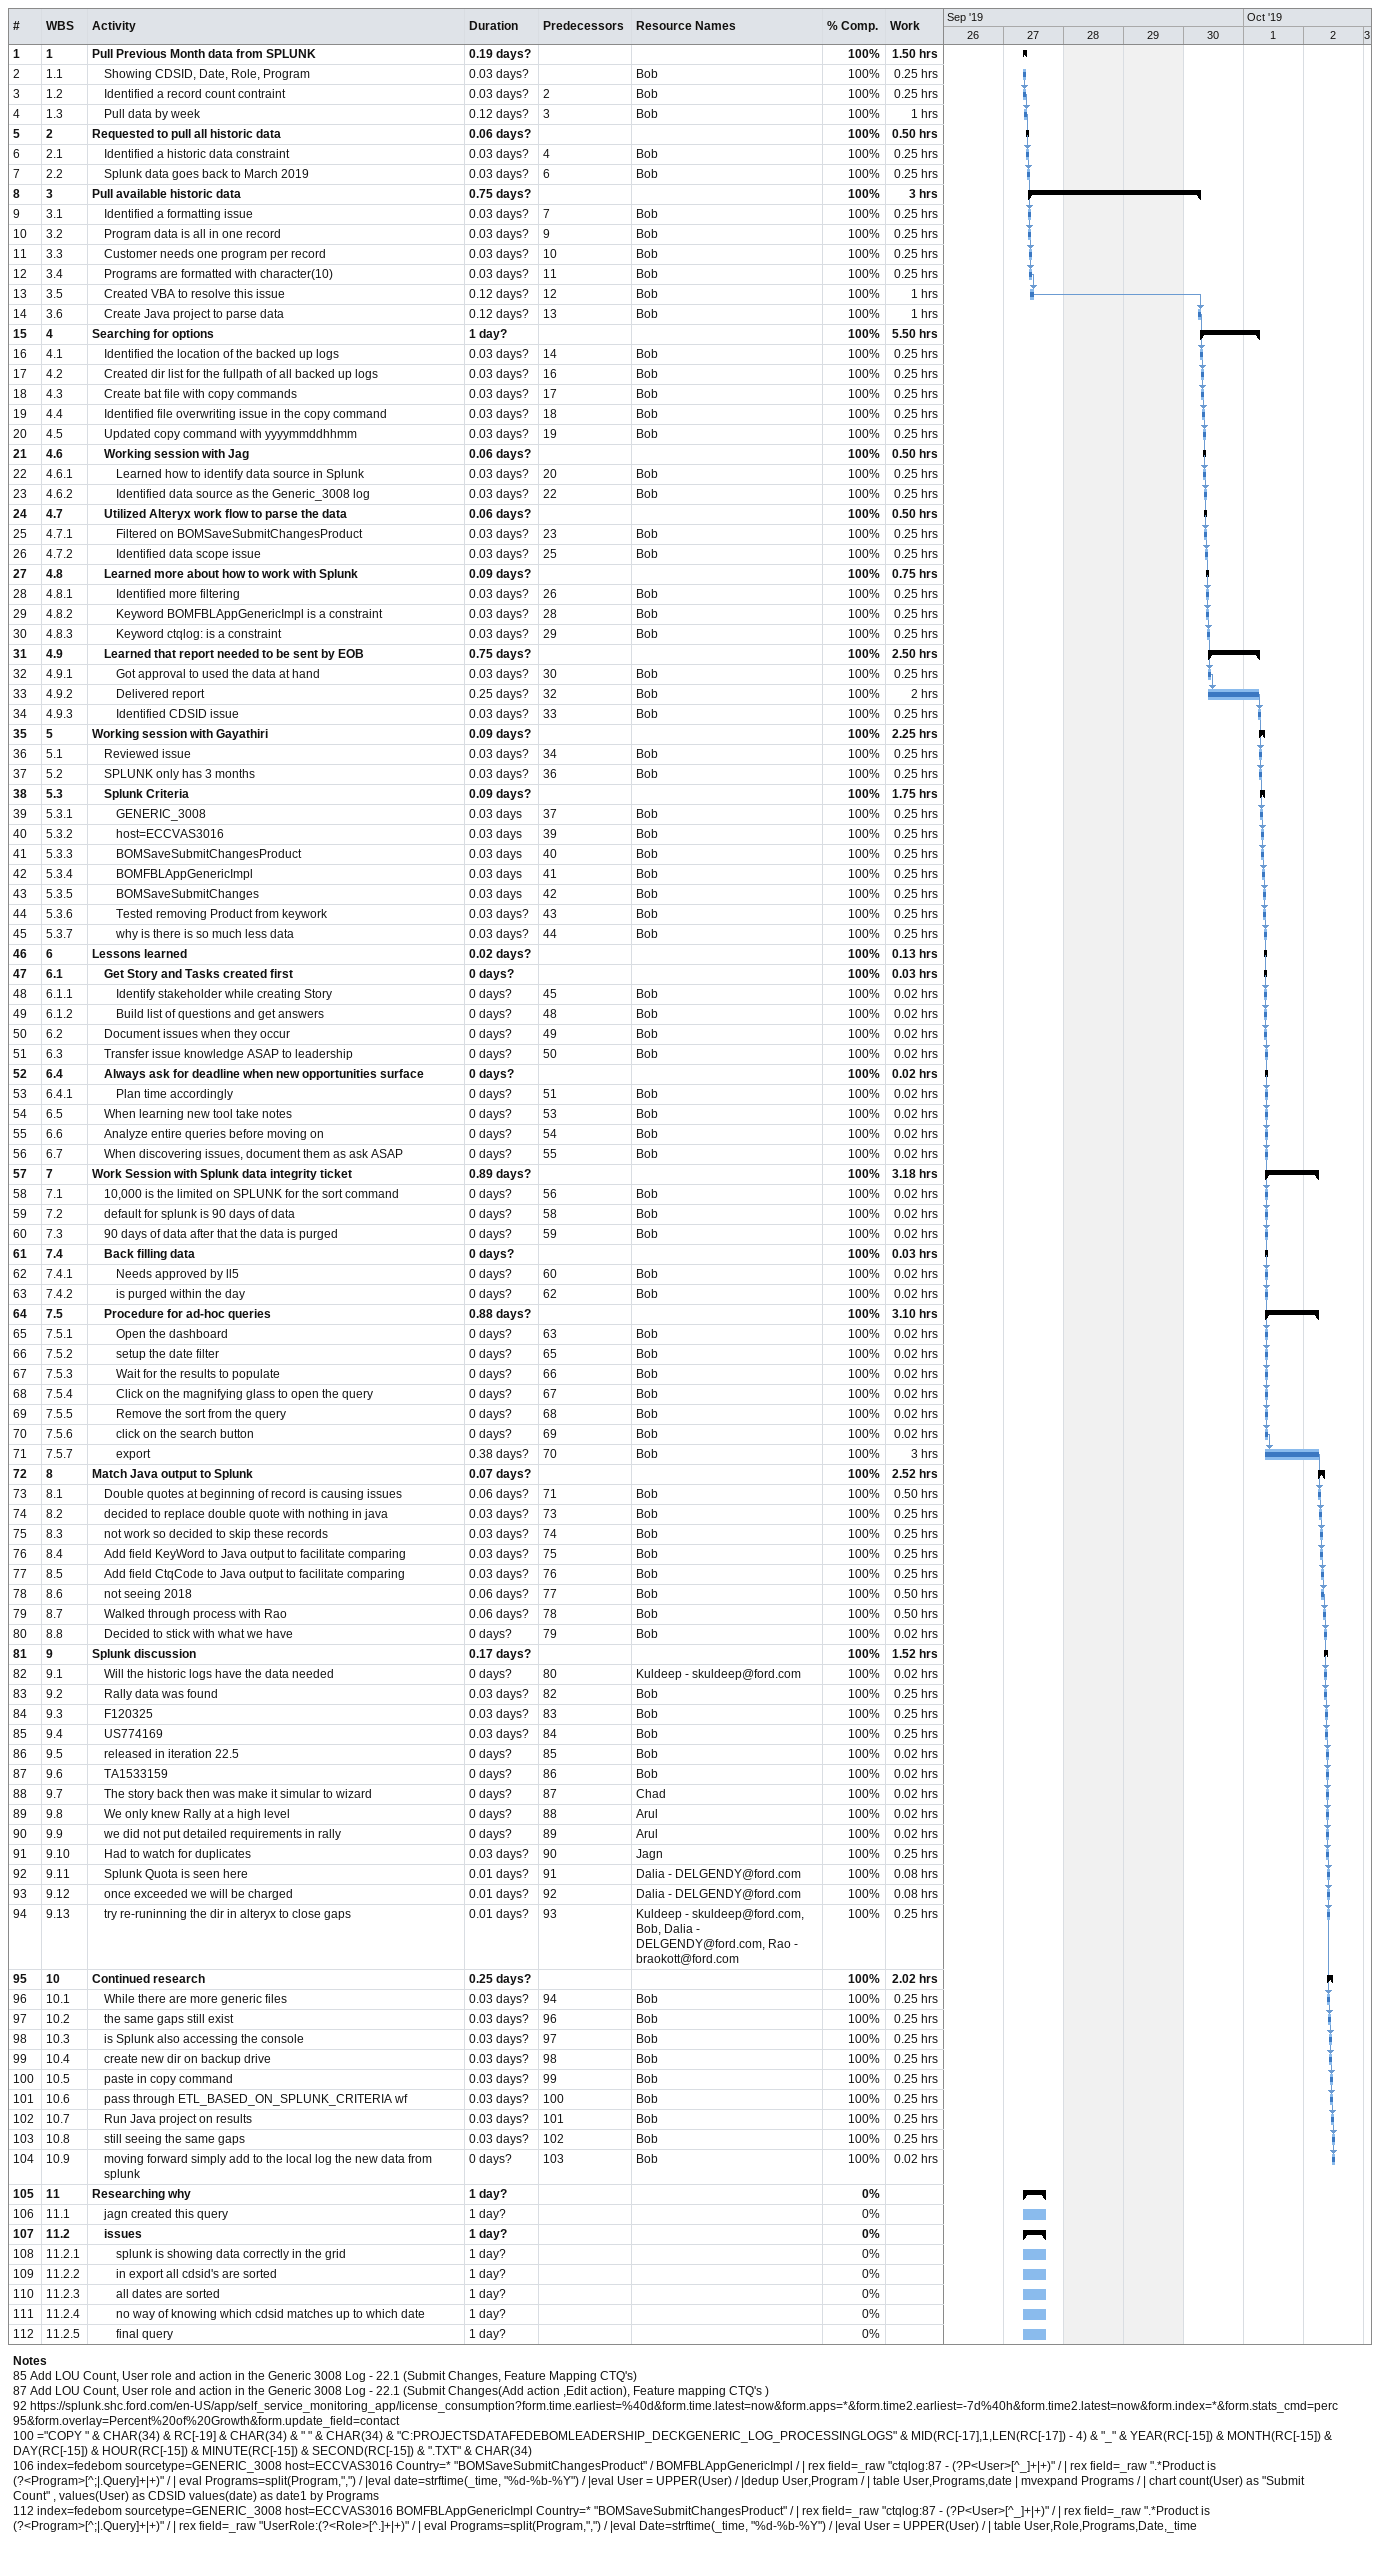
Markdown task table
| ID | WBS | Task | Duration | Start | Finish | Predecessors | Resources | % complete | Work (h) |
|---|---|---|---|---|---|---|---|---|---|
| 1 | 1 | **Pull Previous Month data from SPLUNK** | 0.19d? | 2019-09-27 | 2019-09-27 |  |  | 100 | 1.50 |
| 2 | 1.1 | Showing CDSID, Date, Role, Program | 0.03d? | 2019-09-27 | 2019-09-27 |  | Bob | 100 | 0.25 |
| 3 | 1.2 | Identified a record count contraint | 0.03d? | 2019-09-27 | 2019-09-27 | 2 | Bob | 100 | 0.25 |
| 4 | 1.3 | Pull data by week | 0.12d? | 2019-09-27 | 2019-09-27 | 3 | Bob | 100 | 1 |
| 5 | 2 | **Requested to pull all historic data** | 0.06d? | 2019-09-27 | 2019-09-27 |  |  | 100 | 0.50 |
| 6 | 2.1 | Identified a historic data constraint | 0.03d? | 2019-09-27 | 2019-09-27 | 4 | Bob | 100 | 0.25 |
| 7 | 2.2 | Splunk data goes back to March 2019 | 0.03d? | 2019-09-27 | 2019-09-27 | 6 | Bob | 100 | 0.25 |
| 8 | 3 | **Pull available historic data** | 0.75d? | 2019-09-27 | 2019-09-30 |  |  | 100 | 3 |
| 9 | 3.1 | Identified a formatting issue | 0.03d? | 2019-09-27 | 2019-09-27 | 7 | Bob | 100 | 0.25 |
| 10 | 3.2 | Program data is all in one record | 0.03d? | 2019-09-27 | 2019-09-27 | 9 | Bob | 100 | 0.25 |
| 11 | 3.3 | Customer needs one program per record | 0.03d? | 2019-09-27 | 2019-09-27 | 10 | Bob | 100 | 0.25 |
| 12 | 3.4 | Programs are formatted with character(10) | 0.03d? | 2019-09-27 | 2019-09-27 | 11 | Bob | 100 | 0.25 |
| 13 | 3.5 | Created VBA to resolve this issue | 0.12d? | 2019-09-27 | 2019-09-27 | 12 | Bob | 100 | 1 |
| 14 | 3.6 | Create Java project to parse data | 0.12d? | 2019-09-30 | 2019-09-30 | 13 | Bob | 100 | 1 |
| 15 | 4 | **Searching for options** | 1d? | 2019-09-30 | 2019-10-01 |  |  | 100 | 5.50 |
| 16 | 4.1 | Identified the location of the backed up logs | 0.03d? | 2019-09-30 | 2019-09-30 | 14 | Bob | 100 | 0.25 |
| 17 | 4.2 | Created dir list for the fullpath of all backed up logs | 0.03d? | 2019-09-30 | 2019-09-30 | 16 | Bob | 100 | 0.25 |
| 18 | 4.3 | Create bat file with copy commands | 0.03d? | 2019-09-30 | 2019-09-30 | 17 | Bob | 100 | 0.25 |
| 19 | 4.4 | Identified file overwriting issue in the copy command | 0.03d? | 2019-09-30 | 2019-09-30 | 18 | Bob | 100 | 0.25 |
| 20 | 4.5 | Updated copy command with yyyymmddhhmm | 0.03d? | 2019-09-30 | 2019-09-30 | 19 | Bob | 100 | 0.25 |
| 21 | 4.6 | **Working session with Jag** | 0.06d? | 2019-09-30 | 2019-09-30 |  |  | 100 | 0.50 |
| 22 | 4.6.1 | Learned how to identify data source in Splunk | 0.03d? | 2019-09-30 | 2019-09-30 | 20 | Bob | 100 | 0.25 |
| 23 | 4.6.2 | Identified data source as the Generic_3008 log | 0.03d? | 2019-09-30 | 2019-09-30 | 22 | Bob | 100 | 0.25 |
| 24 | 4.7 | **Utilized Alteryx work flow to parse the data** | 0.06d? | 2019-09-30 | 2019-09-30 |  |  | 100 | 0.50 |
| 25 | 4.7.1 | Filtered on BOMSaveSubmitChangesProduct | 0.03d? | 2019-09-30 | 2019-09-30 | 23 | Bob | 100 | 0.25 |
| 26 | 4.7.2 | Identified data scope issue | 0.03d? | 2019-09-30 | 2019-09-30 | 25 | Bob | 100 | 0.25 |
| 27 | 4.8 | **Learned more about how to work with Splunk** | 0.09d? | 2019-09-30 | 2019-09-30 |  |  | 100 | 0.75 |
| 28 | 4.8.1 | Identified more filtering | 0.03d? | 2019-09-30 | 2019-09-30 | 26 | Bob | 100 | 0.25 |
| 29 | 4.8.2 | Keyword BOMFBLAppGenericImpl is a constraint | 0.03d? | 2019-09-30 | 2019-09-30 | 28 | Bob | 100 | 0.25 |
| 30 | 4.8.3 | Keyword ctqlog: is a constraint | 0.03d? | 2019-09-30 | 2019-09-30 | 29 | Bob | 100 | 0.25 |
| 31 | 4.9 | **Learned that report needed to be sent by EOB** | 0.75d? | 2019-09-30 | 2019-10-01 |  |  | 100 | 2.50 |
| 32 | 4.9.1 | Got approval to used the data at hand | 0.03d? | 2019-09-30 | 2019-09-30 | 30 | Bob | 100 | 0.25 |
| 33 | 4.9.2 | Delivered report | 0.25d? | 2019-09-30 | 2019-10-01 | 32 | Bob | 100 | 2 |
| 34 | 4.9.3 | Identified CDSID issue | 0.03d? | 2019-10-01 | 2019-10-01 | 33 | Bob | 100 | 0.25 |
| 35 | 5 | **Working session with Gayathiri** | 0.09d? | 2019-10-01 | 2019-10-01 |  |  | 100 | 2.25 |
| 36 | 5.1 | Reviewed issue | 0.03d? | 2019-10-01 | 2019-10-01 | 34 | Bob | 100 | 0.25 |
| 37 | 5.2 | SPLUNK only has 3 months | 0.03d? | 2019-10-01 | 2019-10-01 | 36 | Bob | 100 | 0.25 |
| 38 | 5.3 | **Splunk Criteria** | 0.09d? | 2019-10-01 | 2019-10-01 |  |  | 100 | 1.75 |
| 39 | 5.3.1 | GENERIC_3008 | 0.03d | 2019-10-01 | 2019-10-01 | 37 | Bob | 100 | 0.25 |
| 40 | 5.3.2 | host=ECCVAS3016 | 0.03d | 2019-10-01 | 2019-10-01 | 39 | Bob | 100 | 0.25 |
| 41 | 5.3.3 | BOMSaveSubmitChangesProduct | 0.03d | 2019-10-01 | 2019-10-01 | 40 | Bob | 100 | 0.25 |
| 42 | 5.3.4 | BOMFBLAppGenericImpl | 0.03d | 2019-10-01 | 2019-10-01 | 41 | Bob | 100 | 0.25 |
| 43 | 5.3.5 | BOMSaveSubmitChanges | 0.03d | 2019-10-01 | 2019-10-01 | 42 | Bob | 100 | 0.25 |
| 44 | 5.3.6 | Tested removing Product from keywork | 0.03d? | 2019-10-01 | 2019-10-01 | 43 | Bob | 100 | 0.25 |
| 45 | 5.3.7 | why is there is so much less data | 0.03d? | 2019-10-01 | 2019-10-01 | 44 | Bob | 100 | 0.25 |
| 46 | 6 | **Lessons learned** | 0.02d? | 2019-10-01 | 2019-10-01 |  |  | 100 | 0.13 |
| 47 | 6.1 | **Get Story and Tasks created first** | 0d? | 2019-10-01 | 2019-10-01 |  |  | 100 | 0.03 |
| 48 | 6.1.1 | Identify stakeholder while creating Story | 0d? | 2019-10-01 | 2019-10-01 | 45 | Bob | 100 | 0.02 |
| 49 | 6.1.2 | Build list of questions and get answers | 0d? | 2019-10-01 | 2019-10-01 | 48 | Bob | 100 | 0.02 |
| 50 | 6.2 | Document issues when they occur | 0d? | 2019-10-01 | 2019-10-01 | 49 | Bob | 100 | 0.02 |
| 51 | 6.3 | Transfer issue knowledge ASAP to leadership | 0d? | 2019-10-01 | 2019-10-01 | 50 | Bob | 100 | 0.02 |
| 52 | 6.4 | **Always ask for deadline when new opportunities surface** | 0d? | 2019-10-01 | 2019-10-01 |  |  | 100 | 0.02 |
| 53 | 6.4.1 | Plan time accordingly | 0d? | 2019-10-01 | 2019-10-01 | 51 | Bob | 100 | 0.02 |
| 54 | 6.5 | When learning new tool take notes | 0d? | 2019-10-01 | 2019-10-01 | 53 | Bob | 100 | 0.02 |
| 55 | 6.6 | Analyze entire queries before moving on | 0d? | 2019-10-01 | 2019-10-01 | 54 | Bob | 100 | 0.02 |
| 56 | 6.7 | When discovering issues, document them as ask ASAP | 0d? | 2019-10-01 | 2019-10-01 | 55 | Bob | 100 | 0.02 |
| 57 | 7 | **Work Session with Splunk data integrity ticket** | 0.89d? | 2019-10-01 | 2019-10-02 |  |  | 100 | 3.18 |
| 58 | 7.1 | 10,000 is the limited on SPLUNK for the sort command | 0d? | 2019-10-01 | 2019-10-01 | 56 | Bob | 100 | 0.02 |
| 59 | 7.2 | default for splunk is 90 days of data | 0d? | 2019-10-01 | 2019-10-01 | 58 | Bob | 100 | 0.02 |
| 60 | 7.3 | 90 days of data after that the data is purged | 0d? | 2019-10-01 | 2019-10-01 | 59 | Bob | 100 | 0.02 |
| 61 | 7.4 | **Back filling data** | 0d? | 2019-10-01 | 2019-10-01 |  |  | 100 | 0.03 |
| 62 | 7.4.1 | Needs approved by ll5 | 0d? | 2019-10-01 | 2019-10-01 | 60 | Bob | 100 | 0.02 |
| 63 | 7.4.2 | is purged within the day | 0d? | 2019-10-01 | 2019-10-01 | 62 | Bob | 100 | 0.02 |
| 64 | 7.5 | **Procedure for ad-hoc queries** | 0.88d? | 2019-10-01 | 2019-10-02 |  |  | 100 | 3.10 |
| 65 | 7.5.1 | Open the dashboard | 0d? | 2019-10-01 | 2019-10-01 | 63 | Bob | 100 | 0.02 |
| 66 | 7.5.2 | setup the date filter | 0d? | 2019-10-01 | 2019-10-01 | 65 | Bob | 100 | 0.02 |
| 67 | 7.5.3 | Wait for the results to populate | 0d? | 2019-10-01 | 2019-10-01 | 66 | Bob | 100 | 0.02 |
| 68 | 7.5.4 | Click on the magnifying glass to open the query | 0d? | 2019-10-01 | 2019-10-01 | 67 | Bob | 100 | 0.02 |
| 69 | 7.5.5 | Remove the sort from the query | 0d? | 2019-10-01 | 2019-10-01 | 68 | Bob | 100 | 0.02 |
| 70 | 7.5.6 | click on the search button | 0d? | 2019-10-01 | 2019-10-01 | 69 | Bob | 100 | 0.02 |
| 71 | 7.5.7 | export | 0.38d? | 2019-10-01 | 2019-10-02 | 70 | Bob | 100 | 3 |
| 72 | 8 | **Match Java output to Splunk** | 0.07d? | 2019-10-02 | 2019-10-02 |  |  | 100 | 2.52 |
| 73 | 8.1 | Double quotes at beginning of record is causing issues | 0.06d? | 2019-10-02 | 2019-10-02 | 71 | Bob | 100 | 0.50 |
| 74 | 8.2 | decided to replace double quote with nothing in java | 0.03d? | 2019-10-02 | 2019-10-02 | 73 | Bob | 100 | 0.25 |
| 75 | 8.3 | not work so decided to skip these records | 0.03d? | 2019-10-02 | 2019-10-02 | 74 | Bob | 100 | 0.25 |
| 76 | 8.4 | Add field KeyWord to Java output to facilitate comparing | 0.03d? | 2019-10-02 | 2019-10-02 | 75 | Bob | 100 | 0.25 |
| 77 | 8.5 | Add field CtqCode to Java output to facilitate comparing | 0.03d? | 2019-10-02 | 2019-10-02 | 76 | Bob | 100 | 0.25 |
| 78 | 8.6 | not seeing 2018 | 0.06d? | 2019-10-02 | 2019-10-02 | 77 | Bob | 100 | 0.50 |
| 79 | 8.7 | Walked through process with Rao | 0.06d? | 2019-10-02 | 2019-10-02 | 78 | Bob | 100 | 0.50 |
| 80 | 8.8 | Decided to stick with what we have | 0d? | 2019-10-02 | 2019-10-02 | 79 | Bob | 100 | 0.02 |
| 81 | 9 | **Splunk discussion** | 0.17d? | 2019-10-02 | 2019-10-02 |  |  | 100 | 1.52 |
| 82 | 9.1 | Will the historic logs have the data needed | 0d? | 2019-10-02 | 2019-10-02 | 80 | Kuldeep - skuldeep@ford.com | 100 | 0.02 |
| 83 | 9.2 | Rally data was found | 0.03d? | 2019-10-02 | 2019-10-02 | 82 | Bob | 100 | 0.25 |
| 84 | 9.3 | F120325 | 0.03d? | 2019-10-02 | 2019-10-02 | 83 | Bob | 100 | 0.25 |
| 85 | 9.4 | US774169 | 0.03d? | 2019-10-02 | 2019-10-02 | 84 | Bob | 100 | 0.25 |
| 86 | 9.5 | released in iteration 22.5 | 0d? | 2019-10-02 | 2019-10-02 | 85 | Bob | 100 | 0.02 |
| 87 | 9.6 | TA1533159 | 0d? | 2019-10-02 | 2019-10-02 | 86 | Bob | 100 | 0.02 |
| 88 | 9.7 | The story back then was make it simular to wizard | 0d? | 2019-10-02 | 2019-10-02 | 87 | Chad | 100 | 0.02 |
| 89 | 9.8 | We only knew Rally at a high level | 0d? | 2019-10-02 | 2019-10-02 | 88 | Arul | 100 | 0.02 |
| 90 | 9.9 | we did not put detailed requirements in rally | 0d? | 2019-10-02 | 2019-10-02 | 89 | Arul | 100 | 0.02 |
| 91 | 9.10 | Had to watch for duplicates | 0.03d? | 2019-10-02 | 2019-10-02 | 90 | Jagn | 100 | 0.25 |
| 92 | 9.11 | Splunk Quota is seen here | 0.01d? | 2019-10-02 | 2019-10-02 | 91 | Dalia - DELGENDY@ford.com | 100 | 0.08 |
| 93 | 9.12 | once exceeded we will be charged | 0.01d? | 2019-10-02 | 2019-10-02 | 92 | Dalia - DELGENDY@ford.com | 100 | 0.08 |
| 94 | 9.13 | try re-runinning the dir in alteryx to close gaps | 0.01d? | 2019-10-02 | 2019-10-02 | 93 | Kuldeep - skuldeep@ford.com, Bob, Dalia - DELGENDY@ford.com, Rao - braokott@ford.com | 100 | 0.25 |
| 95 | 10 | **Continued research** | 0.25d? | 2019-10-02 | 2019-10-02 |  |  | 100 | 2.02 |
| 96 | 10.1 | While there are more generic files | 0.03d? | 2019-10-02 | 2019-10-02 | 94 | Bob | 100 | 0.25 |
| 97 | 10.2 | the same gaps still exist | 0.03d? | 2019-10-02 | 2019-10-02 | 96 | Bob | 100 | 0.25 |
| 98 | 10.3 | is Splunk also accessing the console | 0.03d? | 2019-10-02 | 2019-10-02 | 97 | Bob | 100 | 0.25 |
| 99 | 10.4 | create new dir on backup drive | 0.03d? | 2019-10-02 | 2019-10-02 | 98 | Bob | 100 | 0.25 |
| 100 | 10.5 | paste in copy command | 0.03d? | 2019-10-02 | 2019-10-02 | 99 | Bob | 100 | 0.25 |
| 101 | 10.6 | pass through ETL_BASED_ON_SPLUNK_CRITERIA wf | 0.03d? | 2019-10-02 | 2019-10-02 | 100 | Bob | 100 | 0.25 |
| 102 | 10.7 | Run Java project on results | 0.03d? | 2019-10-02 | 2019-10-02 | 101 | Bob | 100 | 0.25 |
| 103 | 10.8 | still seeing the same gaps | 0.03d? | 2019-10-02 | 2019-10-02 | 102 | Bob | 100 | 0.25 |
| 104 | 10.9 | moving forward simply add to the local log the new data from splunk | 0d? | 2019-10-02 | 2019-10-02 | 103 | Bob | 100 | 0.02 |
| 105 | 11 | **Researching why** | 1d? | 2019-09-27 | 2019-09-27 |  |  | 0 |  |
| 106 | 11.1 | jagn created this query | 1d? | 2019-09-27 | 2019-09-27 |  |  | 0 |  |
| 107 | 11.2 | **issues** | 1d? | 2019-09-27 | 2019-09-27 |  |  | 0 |  |
| 108 | 11.2.1 | splunk is showing data correctly in the grid | 1d? | 2019-09-27 | 2019-09-27 |  |  | 0 |  |
| 109 | 11.2.2 | in export all cdsid's are sorted | 1d? | 2019-09-27 | 2019-09-27 |  |  | 0 |  |
| 110 | 11.2.3 | all dates are sorted | 1d? | 2019-09-27 | 2019-09-27 |  |  | 0 |  |
| 111 | 11.2.4 | no way of knowing which cdsid matches up to which date | 1d? | 2019-09-27 | 2019-09-27 |  |  | 0 |  |
| 112 | 11.2.5 | final query | 1d? | 2019-09-27 | 2019-09-27 |  |  | 0 |  |

Notes
- 85: Add LOU Count, User role and action in the Generic 3008 Log - 22.1 (Submit Changes, Feature Mapping CTQ's)
- 87: Add LOU Count, User role and action in the Generic 3008 Log - 22.1 (Submit Changes(Add action ,Edit action), Feature mapping CTQ's )
- 92: https://splunk.shc.ford.com/en-US/app/self_service_monitoring_app/license_consumption?form.time.earliest=%40d&form.time.latest=now&form.apps=*&form.time2.earliest=-7d%40h&form.time2.latest=now&form.index=*&form.stats_cmd=perc95&form.overlay=Percent%20of%20Growth&form.update_field=contact
- 100: ="COPY " & CHAR(34) & RC[-19] & CHAR(34) & " " & CHAR(34) & "C:PROJECTSDATAFEDEBOMLEADERSHIP_DECKGENERIC_LOG_PROCESSINGLOGS" & MID(RC[-17],1,LEN(RC[-17]) - 4) & "_" & YEAR(RC[-15]) & MONTH(RC[-15]) & DAY(RC[-15]) & HOUR(RC[-15]) & MINUTE(RC[-15]) & SECOND(RC[-15]) & ".TXT" & CHAR(34)
- 106: index=fedebom sourcetype=GENERIC_3008 host=ECCVAS3016 Country=* "BOMSaveSubmitChangesProduct" / BOMFBLAppGenericImpl / | rex field=_raw "ctqlog:87 - (?P<User>[^_]+|+)" / | rex field=_raw ".*Product is (?<Program>[^;|.Query]+|+)" / | eval Programs=split(Program,",") / |eval date=strftime(_time, "%d-%b-%Y") / |eval User = UPPER(User) / |dedup User,Program / | table User,Programs,date | mvexpand Programs / | chart count(User) as "Submit Count" , values(User) as CDSID values(date) as date1 by Programs
- 112: index=fedebom sourcetype=GENERIC_3008 host=ECCVAS3016 BOMFBLAppGenericImpl Country=* "BOMSaveSubmitChangesProduct" / | rex field=_raw "ctqlog:87 - (?P<User>[^_]+|+)" / | rex field=_raw ".*Product is (?<Program>[^;|.Query]+|+)" / | rex field=_raw "UserRole:(?<Role>[^.]+|+)" / | eval Programs=split(Program,",") / |eval Date=strftime(_time, "%d-%b-%Y") / |eval User = UPPER(User) / | table User,Role,Programs,Date,_time
